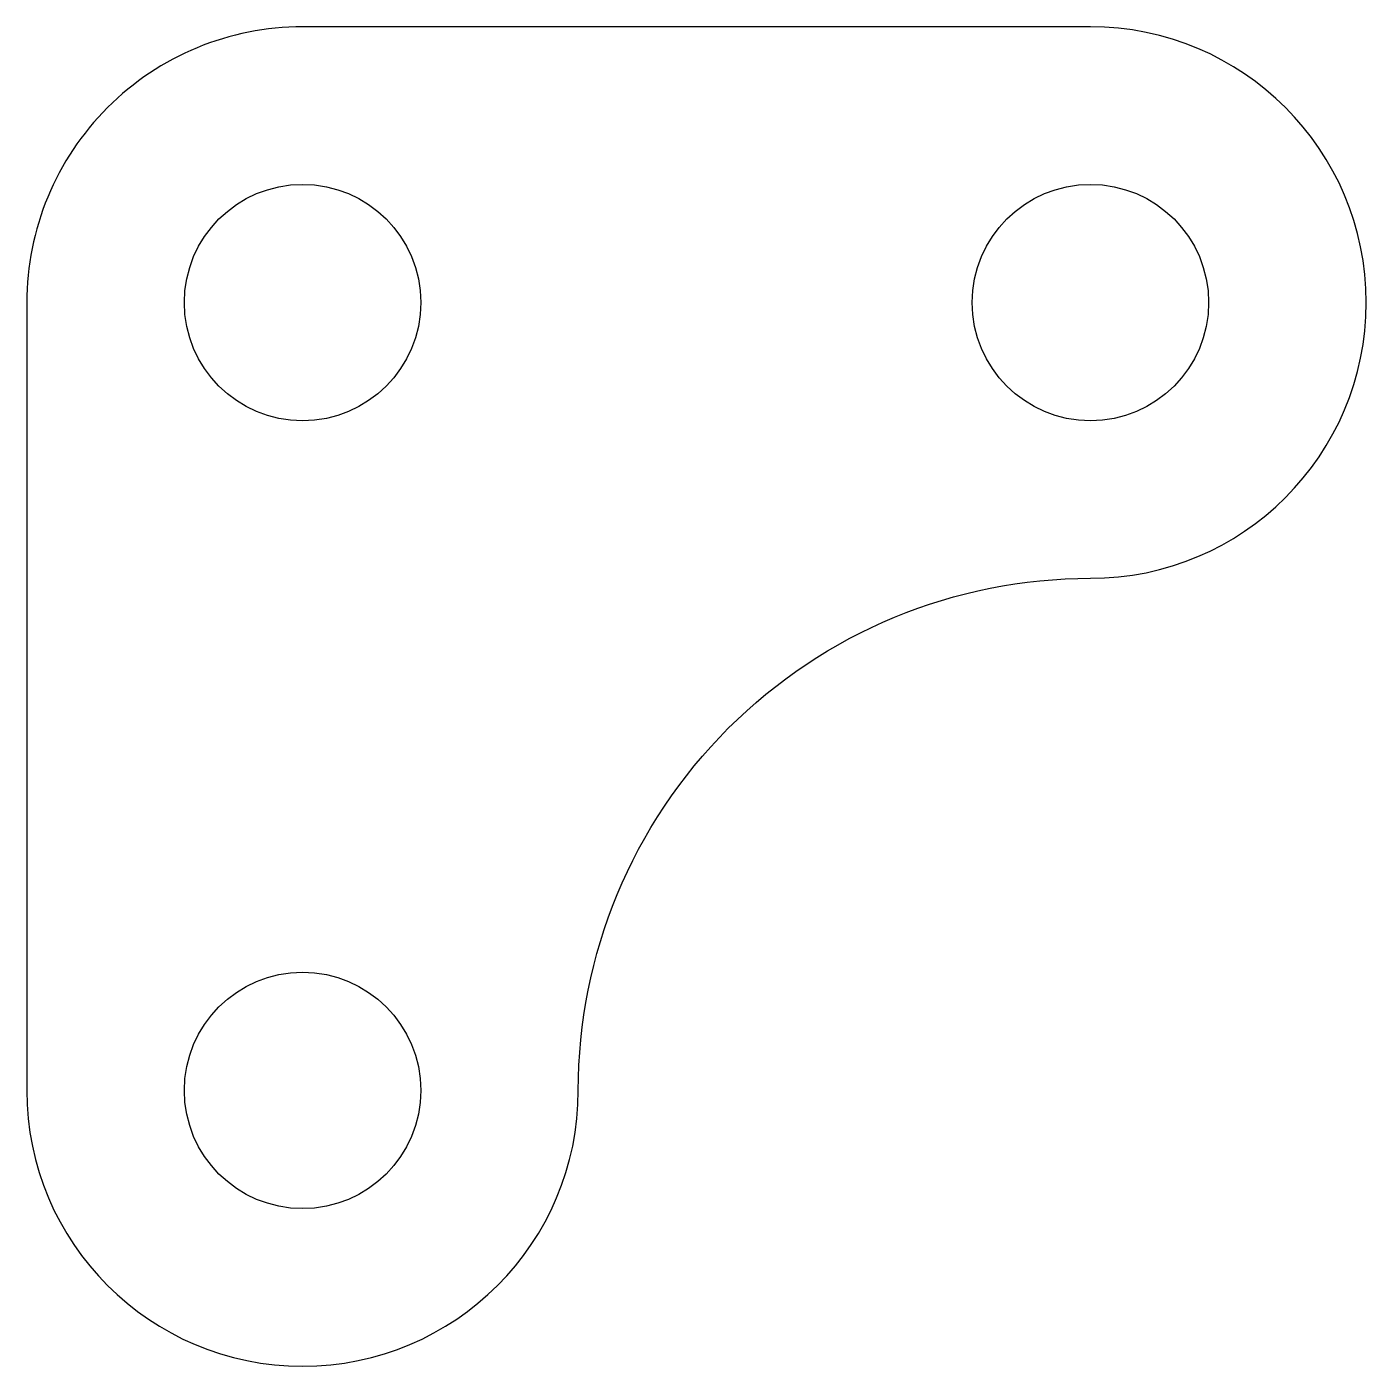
# Model space of a CAD drawing. Header units: millimetres. Extents: x -3.5 to 13.5, y -13.5 to 3.5.
import ezdxf

# ---------------------------------------------------------------- set-up
doc = ezdxf.new("R2010")
doc.units = ezdxf.units.MM

msp = doc.modelspace()

# ---------------------------------------------------------------- linework, layer by layer
msp.add_lwpolyline([(10, 3.5), (0, 3.5, 0.414214), (-3.5, 0), (-3.5, -10, 1), (3.5, -10, -0.414214), (10, -3.5, 1)], format="xyb", close=True)
for centre in [(0, 0), (10, 0), (0, -10)]:
    msp.add_circle(centre, 1.5)

doc.saveas('drawing.dxf')
